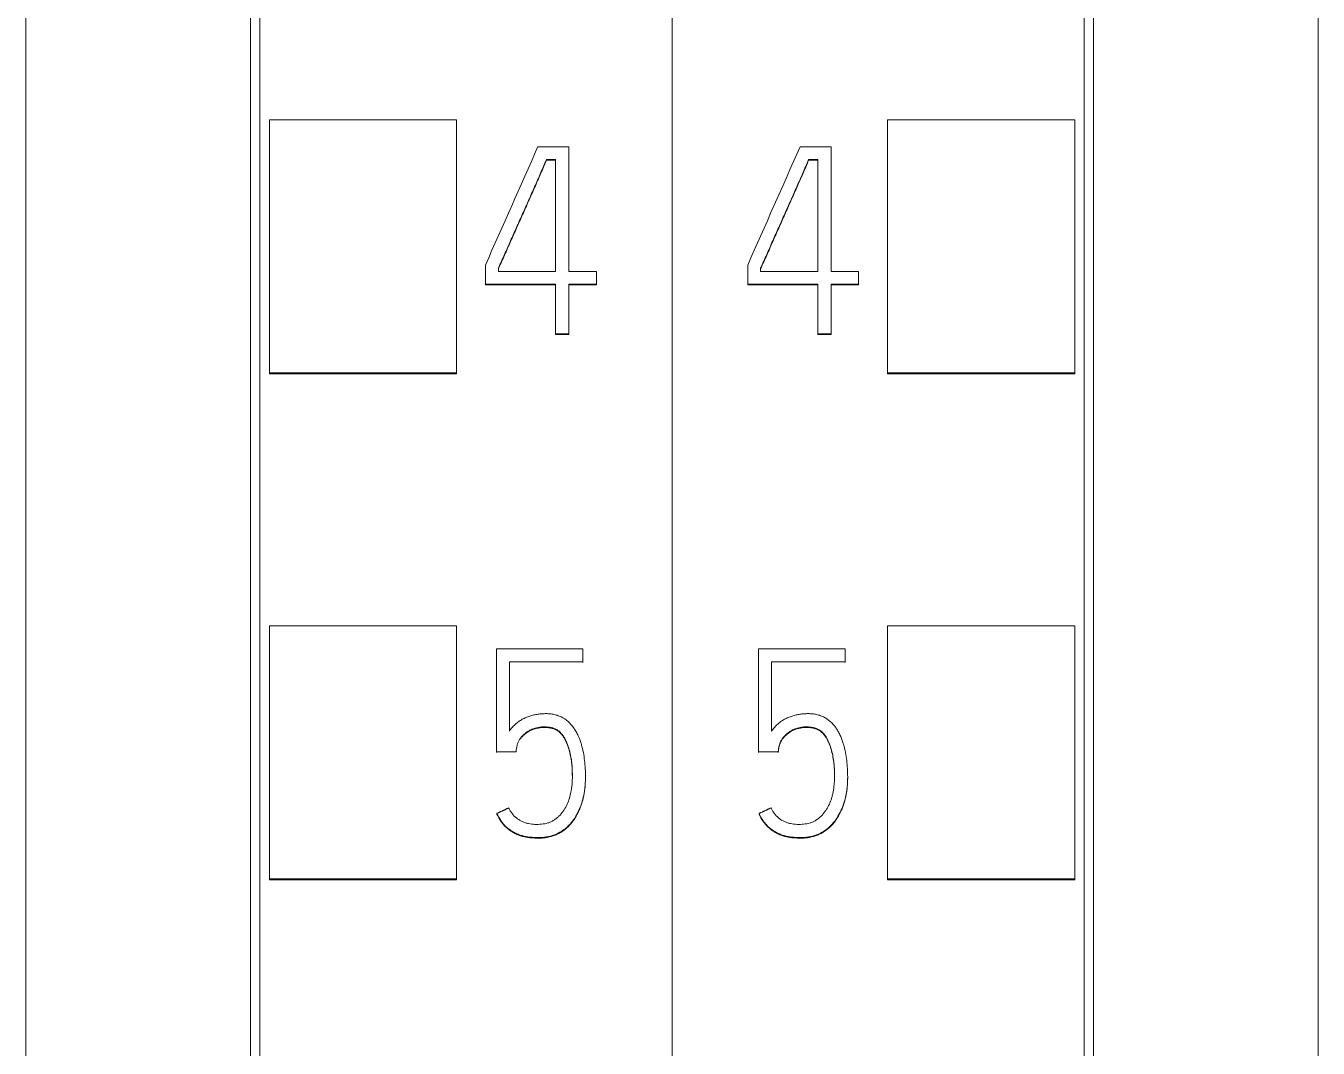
# Model space of a CAD drawing. Header units: millimetres. Extents: x 4137 to 6698, y 1400 to 3585.
# Drawn here: x 6140.15 to 6153.95, y 3271.34 to 3282.26 of the extents above; entities that cross this region are included whole.
import ezdxf

# ---------------------------------------------------------------- set-up
doc = ezdxf.new("R2010")
doc.units = ezdxf.units.MM
doc.layers.add('000-PI-Oprema', color=30, linetype='Continuous', lineweight=5)

msp = doc.modelspace()

# ---------------------------------------------------------------- linework, layer by layer
at = {"layer": '000-PI-Oprema', "color": 0, "linetype": 'ByBlock', "lineweight": 0}
for p, q in [((6147.048, 3360.472), (6147.048, 3247.054)), ((6147.048, 3360.472), (6147.048, 3247.054)), ((6142.648, 3249.376), (6142.648, 3358.191)), ((6151.448, 3358.191), (6151.448, 3249.376)), ((6142.748, 3278.552), (6142.748, 3281.254)), ((6142.748, 3281.254), (6144.748, 3281.254)), ((6144.748, 3278.552), (6144.748, 3281.254)), ((6149.348, 3278.552), (6149.348, 3281.254)), ((6151.348, 3281.254), (6149.348, 3281.254)), ((6151.348, 3278.552), (6151.348, 3281.254)), ((6145.616, 3280.966), (6145.946, 3280.966)), ((6145.946, 3280.966), (6145.946, 3279.635)), ((6148.416, 3280.966), (6148.746, 3280.966)), ((6148.746, 3280.966), (6148.746, 3279.635)), ((6145.707, 3280.828), (6145.707, 3280.821)), ((6145.804, 3280.828), (6145.707, 3280.828)), ((6145.707, 3280.821), (6145.804, 3280.821)), ((6145.804, 3279.635), (6145.804, 3280.828)), ((6148.507, 3280.828), (6148.507, 3280.821)), ((6148.604, 3280.828), (6148.507, 3280.828)), ((6148.507, 3280.821), (6148.604, 3280.821)), ((6148.604, 3279.635), (6148.604, 3280.828)), ((6145.056, 3279.497), (6145.056, 3279.702)), ((6145.194, 3279.671), (6145.194, 3279.635)), ((6145.194, 3279.635), (6145.804, 3279.635)), ((6145.946, 3279.635), (6146.24, 3279.635)), ((6146.24, 3279.635), (6146.24, 3279.497)), ((6147.856, 3279.497), (6147.856, 3279.702)), ((6147.994, 3279.671), (6147.994, 3279.635)), ((6147.994, 3279.635), (6148.604, 3279.635)), ((6148.746, 3279.635), (6149.04, 3279.635)), ((6149.04, 3279.635), (6149.04, 3279.497)), ((6145.056, 3279.497), (6145.056, 3279.491)), ((6145.804, 3279.497), (6145.056, 3279.497)), ((6145.056, 3279.491), (6145.804, 3279.491)), ((6145.804, 3278.967), (6145.804, 3279.497)), ((6145.946, 3279.497), (6145.946, 3278.967)), ((6146.24, 3279.497), (6145.946, 3279.497)), ((6145.946, 3279.491), (6146.24, 3279.491)), ((6146.24, 3279.497), (6146.24, 3279.491)), ((6147.856, 3279.497), (6147.856, 3279.491)), ((6148.604, 3279.497), (6147.856, 3279.497)), ((6147.856, 3279.491), (6148.604, 3279.491)), ((6148.604, 3278.967), (6148.604, 3279.497)), ((6148.746, 3279.497), (6148.746, 3278.967)), ((6149.04, 3279.497), (6148.746, 3279.497)), ((6148.746, 3279.491), (6149.04, 3279.491)), ((6149.04, 3279.497), (6149.04, 3279.491)), ((6145.946, 3278.967), (6145.804, 3278.967)), ((6145.804, 3278.967), (6145.804, 3278.961)), ((6145.804, 3278.961), (6145.946, 3278.961)), ((6145.946, 3278.967), (6145.946, 3278.961)), ((6148.604, 3278.967), (6148.604, 3278.961)), ((6148.746, 3278.967), (6148.604, 3278.967)), ((6148.604, 3278.961), (6148.746, 3278.961)), ((6148.746, 3278.967), (6148.746, 3278.961)), ((6142.748, 3278.541), (6142.748, 3278.552)), ((6142.748, 3278.552), (6144.748, 3278.552)), ((6142.748, 3278.541), (6144.748, 3278.541)), ((6144.748, 3278.541), (6144.748, 3278.552)), ((6149.348, 3278.541), (6149.348, 3278.552)), ((6151.348, 3278.552), (6149.348, 3278.552)), ((6151.348, 3278.541), (6149.348, 3278.541)), ((6151.348, 3278.541), (6151.348, 3278.552)), ((6142.748, 3273.151), (6142.748, 3275.852)), ((6142.748, 3275.852), (6144.748, 3275.852)), ((6144.748, 3273.151), (6144.748, 3275.852)), ((6149.348, 3273.151), (6149.348, 3275.852)), ((6151.348, 3275.852), (6149.348, 3275.852)), ((6151.348, 3273.151), (6151.348, 3275.852)), ((6145.172, 3275.604), (6145.172, 3274.506)), ((6146.096, 3275.604), (6145.172, 3275.604)), ((6146.096, 3275.465), (6146.096, 3275.604)), ((6147.972, 3275.604), (6147.972, 3274.506)), ((6148.896, 3275.604), (6147.972, 3275.604)), ((6148.896, 3275.465), (6148.896, 3275.604)), ((6145.311, 3274.728), (6145.311, 3275.465)), ((6145.311, 3275.465), (6146.096, 3275.465)), ((6146.096, 3275.465), (6146.096, 3275.459)), ((6148.111, 3274.728), (6148.111, 3275.465)), ((6148.111, 3275.465), (6148.896, 3275.465)), ((6148.896, 3275.465), (6148.896, 3275.459)), ((6145.172, 3274.506), (6145.172, 3274.499)), ((6145.172, 3274.506), (6145.383, 3274.506)), ((6147.972, 3274.506), (6147.972, 3274.499)), ((6147.972, 3274.506), (6148.183, 3274.506)), ((6148.183, 3274.506), (6148.183, 3274.499)), ((6146.124, 3274.24), (6146.124, 3274.247)), ((6148.924, 3274.24), (6148.924, 3274.247)), ((6145.178, 3273.848), (6145.178, 3273.842)), ((6147.978, 3273.848), (6147.978, 3273.842)), ((6142.748, 3273.141), (6142.748, 3273.151)), ((6142.748, 3273.151), (6144.748, 3273.151)), ((6142.748, 3273.141), (6144.748, 3273.141)), ((6144.748, 3273.141), (6144.748, 3273.151)), ((6149.348, 3273.141), (6149.348, 3273.151)), ((6151.348, 3273.151), (6149.348, 3273.151)), ((6151.348, 3273.141), (6149.348, 3273.141)), ((6151.348, 3273.141), (6151.348, 3273.151))]:
    msp.add_line(p, q, dxfattribs=at)
msp.add_ellipse((6155.446, 3240.075), major_axis=(446.41, 1009.074), ratio=0.023151, start_param=1.540505, end_param=1.541759, dxfattribs=at)
at = {"layer": '000-PI-Oprema', "color": 18, "linetype": 'ByBlock', "lineweight": 0, "true_color": 0x000000}
msp.add_ellipse((6158.113, 3240.6), major_axis=(443.484, 1002.434), ratio=0.022999, start_param=1.540694, end_param=1.541956, dxfattribs=at)
at = {"layer": '000-PI-Oprema', "color": 0, "linetype": 'ByBlock', "lineweight": 0}
for points, knots in [([(6142.548, 3249.091), (6142.548, 3252.431), (6142.548, 3260.396), (6142.548, 3273.036), (6142.548, 3288.522), (6142.548, 3302.817), (6142.548, 3317.027), (6142.548, 3331.593), (6142.548, 3345.763), (6142.548, 3355.333), (6142.548, 3358.377)], [0, 0, 0, 0, 0.091483, 0.21812, 0.346206, 0.515858, 0.610111, 0.736264, 0.916066, 1, 1, 1, 1]), ([(6151.548, 3358.377), (6151.548, 3355.333), (6151.548, 3345.763), (6151.548, 3331.593), (6151.548, 3317.027), (6151.548, 3302.817), (6151.548, 3288.522), (6151.548, 3273.036), (6151.548, 3260.396), (6151.548, 3252.431), (6151.548, 3249.091)], [0, 0, 0, 0, 0.083934, 0.263736, 0.389889, 0.484142, 0.653794, 0.78188, 0.908517, 1, 1, 1, 1]), ([(6140.148, 3355.311), (6140.148, 3353.288), (6140.148, 3344.739), (6140.148, 3331.593), (6140.148, 3317.027), (6140.148, 3302.817), (6140.148, 3288.522), (6140.148, 3273.036), (6140.148, 3260.278), (6140.148, 3251.396), (6140.148, 3247.139), (6140.148, 3246.341)], [0, 0, 0, 0, 0.055935, 0.236292, 0.362833, 0.457376, 0.627551, 0.756032, 0.883059, 0.978086, 1, 1, 1, 1]), ([(6153.948, 3355.311), (6153.948, 3353.288), (6153.948, 3344.739), (6153.948, 3331.593), (6153.948, 3317.027), (6153.948, 3302.817), (6153.948, 3288.522), (6153.948, 3273.036), (6153.948, 3260.278), (6153.948, 3251.396), (6153.948, 3247.139), (6153.948, 3246.341)], [0, 0, 0, 0, 0.055935, 0.236292, 0.362833, 0.457376, 0.627551, 0.756032, 0.883059, 0.978086, 1, 1, 1, 1]), ([(6145.707, 3280.828), (6145.697, 3280.803), (6145.686, 3280.779), (6145.665, 3280.731), (6145.655, 3280.707), (6145.623, 3280.634), (6145.602, 3280.586), (6145.559, 3280.49), (6145.538, 3280.441), (6145.495, 3280.345), (6145.474, 3280.297), (6145.431, 3280.201), (6145.409, 3280.153), (6145.366, 3280.056), (6145.345, 3280.008), (6145.302, 3279.912), (6145.281, 3279.864), (6145.249, 3279.791), (6145.238, 3279.767), (6145.221, 3279.731), (6145.216, 3279.719), (6145.205, 3279.695), (6145.2, 3279.683), (6145.194, 3279.671)], [0, 0, 0, 0, 0.0625, 0.0625, 0.125, 0.125, 0.25, 0.25, 0.375, 0.375, 0.5, 0.5, 0.625, 0.625, 0.75, 0.75, 0.875, 0.875, 0.9375, 0.9375, 0.96875, 0.96875, 1, 1, 1, 1]), ([(6145.194, 3279.665), (6145.2, 3279.677), (6145.205, 3279.689), (6145.216, 3279.713), (6145.221, 3279.725), (6145.238, 3279.761), (6145.249, 3279.785), (6145.281, 3279.857), (6145.302, 3279.906), (6145.345, 3280.002), (6145.366, 3280.05), (6145.409, 3280.146), (6145.431, 3280.194), (6145.474, 3280.291), (6145.495, 3280.339), (6145.538, 3280.435), (6145.559, 3280.484), (6145.602, 3280.58), (6145.623, 3280.628), (6145.655, 3280.701), (6145.665, 3280.725), (6145.686, 3280.773), (6145.697, 3280.797), (6145.707, 3280.821)], [0, 0, 0, 0, 0.03125, 0.03125, 0.0625, 0.0625, 0.125, 0.125, 0.25, 0.25, 0.375, 0.375, 0.5, 0.5, 0.625, 0.625, 0.75, 0.75, 0.875, 0.875, 0.9375, 0.9375, 1, 1, 1, 1]), ([(6148.507, 3280.828), (6148.497, 3280.803), (6148.486, 3280.779), (6148.465, 3280.731), (6148.455, 3280.707), (6148.423, 3280.634), (6148.402, 3280.586), (6148.359, 3280.49), (6148.338, 3280.441), (6148.295, 3280.345), (6148.274, 3280.297), (6148.231, 3280.201), (6148.209, 3280.153), (6148.166, 3280.056), (6148.145, 3280.008), (6148.102, 3279.912), (6148.081, 3279.864), (6148.049, 3279.791), (6148.038, 3279.767), (6148.021, 3279.731), (6148.016, 3279.719), (6148.005, 3279.695), (6148, 3279.683), (6147.994, 3279.671)], [0, 0, 0, 0, 0.0625, 0.0625, 0.125, 0.125, 0.25, 0.25, 0.375, 0.375, 0.5, 0.5, 0.625, 0.625, 0.75, 0.75, 0.875, 0.875, 0.9375, 0.9375, 0.96875, 0.96875, 1, 1, 1, 1]), ([(6147.994, 3279.665), (6148, 3279.677), (6148.005, 3279.689), (6148.016, 3279.713), (6148.021, 3279.725), (6148.038, 3279.761), (6148.049, 3279.785), (6148.081, 3279.857), (6148.102, 3279.906), (6148.145, 3280.002), (6148.166, 3280.05), (6148.209, 3280.146), (6148.231, 3280.194), (6148.274, 3280.291), (6148.295, 3280.339), (6148.338, 3280.435), (6148.359, 3280.484), (6148.402, 3280.58), (6148.423, 3280.628), (6148.455, 3280.701), (6148.465, 3280.725), (6148.486, 3280.773), (6148.497, 3280.797), (6148.507, 3280.821)], [0, 0, 0, 0, 0.03125, 0.03125, 0.0625, 0.0625, 0.125, 0.125, 0.25, 0.25, 0.375, 0.375, 0.5, 0.5, 0.625, 0.625, 0.75, 0.75, 0.875, 0.875, 0.9375, 0.9375, 1, 1, 1, 1]), ([(6145.178, 3273.848), (6145.19, 3273.822), (6145.203, 3273.796), (6145.228, 3273.76), (6145.236, 3273.749), (6145.255, 3273.727), (6145.265, 3273.716), (6145.287, 3273.696), (6145.298, 3273.687), (6145.321, 3273.67), (6145.333, 3273.662), (6145.358, 3273.647), (6145.371, 3273.64), (6145.397, 3273.628), (6145.411, 3273.622), (6145.439, 3273.613), (6145.453, 3273.609), (6145.481, 3273.602), (6145.495, 3273.599), (6145.524, 3273.595), (6145.539, 3273.594), (6145.561, 3273.593), (6145.568, 3273.592), (6145.583, 3273.592), (6145.59, 3273.591), (6145.612, 3273.59), (6145.627, 3273.59), (6145.656, 3273.591), (6145.67, 3273.592), (6145.7, 3273.595), (6145.714, 3273.598), (6145.743, 3273.604), (6145.757, 3273.608), (6145.799, 3273.621), (6145.826, 3273.633), (6145.864, 3273.655), (6145.877, 3273.663), (6145.901, 3273.68), (6145.912, 3273.689), (6145.934, 3273.709), (6145.945, 3273.719), (6145.965, 3273.741), (6145.974, 3273.752), (6146.001, 3273.787), (6146.017, 3273.811), (6146.038, 3273.85), (6146.045, 3273.863), (6146.057, 3273.889), (6146.063, 3273.903), (6146.079, 3273.944), (6146.088, 3273.972), (6146.103, 3274.028), (6146.109, 3274.057), (6146.115, 3274.1), (6146.117, 3274.114), (6146.12, 3274.144), (6146.121, 3274.158), (6146.123, 3274.202), (6146.124, 3274.232), (6146.123, 3274.29), (6146.121, 3274.348), (6146.115, 3274.406), (6146.108, 3274.464), (6146.103, 3274.493), (6146.093, 3274.536), (6146.09, 3274.55), (6146.082, 3274.579), (6146.078, 3274.593), (6146.064, 3274.635), (6146.054, 3274.662), (6146.034, 3274.702), (6146.027, 3274.715), (6146.012, 3274.74), (6146.004, 3274.753), (6145.979, 3274.788), (6145.96, 3274.81), (6145.915, 3274.849), (6145.89, 3274.866), (6145.851, 3274.885), (6145.837, 3274.891), (6145.809, 3274.9), (6145.794, 3274.904), (6145.766, 3274.909), (6145.751, 3274.911), (6145.721, 3274.913), (6145.707, 3274.914), (6145.677, 3274.913), (6145.663, 3274.912), (6145.633, 3274.91), (6145.619, 3274.908), (6145.59, 3274.904), (6145.576, 3274.901), (6145.547, 3274.894), (6145.533, 3274.889), (6145.505, 3274.88), (6145.491, 3274.874), (6145.465, 3274.862), (6145.452, 3274.855), (6145.426, 3274.84), (6145.414, 3274.831), (6145.39, 3274.813), (6145.379, 3274.804), (6145.358, 3274.784), (6145.348, 3274.773), (6145.328, 3274.751), (6145.319, 3274.74), (6145.311, 3274.728)], [0, 0, 0, 0, 0.03125, 0.03125, 0.046875, 0.046875, 0.0625, 0.0625, 0.078125, 0.078125, 0.09375, 0.09375, 0.109375, 0.109375, 0.125, 0.125, 0.140625, 0.140625, 0.15625, 0.15625, 0.171875, 0.171875, 0.179687, 0.179687, 0.1875, 0.1875, 0.203125, 0.203125, 0.21875, 0.21875, 0.234375, 0.234375, 0.25, 0.25, 0.28125, 0.28125, 0.296875, 0.296875, 0.3125, 0.3125, 0.328125, 0.328125, 0.34375, 0.34375, 0.375, 0.375, 0.390625, 0.390625, 0.40625, 0.40625, 0.4375, 0.4375, 0.46875, 0.46875, 0.484375, 0.484375, 0.5, 0.5, 0.53125, 0.53125, 0.5625, 0.59375, 0.59375, 0.625, 0.625, 0.640625, 0.640625, 0.65625, 0.65625, 0.6875, 0.6875, 0.703125, 0.703125, 0.71875, 0.71875, 0.75, 0.75, 0.78125, 0.78125, 0.796875, 0.796875, 0.8125, 0.8125, 0.828125, 0.828125, 0.84375, 0.84375, 0.859375, 0.859375, 0.875, 0.875, 0.890625, 0.890625, 0.90625, 0.90625, 0.921875, 0.921875, 0.9375, 0.9375, 0.953125, 0.953125, 0.96875, 0.96875, 0.984375, 0.984375, 1, 1, 1, 1]), ([(6147.978, 3273.848), (6147.99, 3273.822), (6148.003, 3273.796), (6148.028, 3273.76), (6148.036, 3273.749), (6148.055, 3273.727), (6148.065, 3273.716), (6148.087, 3273.696), (6148.098, 3273.687), (6148.121, 3273.67), (6148.133, 3273.662), (6148.158, 3273.647), (6148.171, 3273.64), (6148.197, 3273.628), (6148.211, 3273.622), (6148.239, 3273.613), (6148.253, 3273.609), (6148.281, 3273.602), (6148.295, 3273.599), (6148.324, 3273.595), (6148.339, 3273.594), (6148.361, 3273.593), (6148.368, 3273.592), (6148.383, 3273.592), (6148.39, 3273.591), (6148.412, 3273.59), (6148.427, 3273.59), (6148.456, 3273.591), (6148.47, 3273.592), (6148.5, 3273.595), (6148.514, 3273.598), (6148.543, 3273.604), (6148.557, 3273.608), (6148.599, 3273.621), (6148.626, 3273.633), (6148.664, 3273.655), (6148.677, 3273.663), (6148.701, 3273.68), (6148.712, 3273.689), (6148.734, 3273.709), (6148.745, 3273.719), (6148.765, 3273.741), (6148.774, 3273.752), (6148.801, 3273.787), (6148.817, 3273.811), (6148.838, 3273.85), (6148.845, 3273.863), (6148.857, 3273.889), (6148.863, 3273.903), (6148.879, 3273.944), (6148.888, 3273.972), (6148.903, 3274.028), (6148.909, 3274.057), (6148.915, 3274.1), (6148.917, 3274.114), (6148.92, 3274.144), (6148.921, 3274.158), (6148.923, 3274.202), (6148.924, 3274.232), (6148.923, 3274.29), (6148.921, 3274.348), (6148.915, 3274.406), (6148.908, 3274.464), (6148.903, 3274.493), (6148.893, 3274.536), (6148.89, 3274.55), (6148.882, 3274.579), (6148.878, 3274.593), (6148.864, 3274.635), (6148.854, 3274.662), (6148.834, 3274.702), (6148.827, 3274.715), (6148.812, 3274.74), (6148.804, 3274.753), (6148.779, 3274.788), (6148.76, 3274.81), (6148.715, 3274.849), (6148.69, 3274.866), (6148.651, 3274.885), (6148.637, 3274.891), (6148.609, 3274.9), (6148.594, 3274.904), (6148.566, 3274.909), (6148.551, 3274.911), (6148.521, 3274.913), (6148.507, 3274.914), (6148.477, 3274.913), (6148.463, 3274.912), (6148.433, 3274.91), (6148.419, 3274.908), (6148.39, 3274.904), (6148.376, 3274.901), (6148.347, 3274.894), (6148.333, 3274.889), (6148.305, 3274.88), (6148.291, 3274.874), (6148.265, 3274.862), (6148.252, 3274.855), (6148.226, 3274.84), (6148.214, 3274.831), (6148.19, 3274.813), (6148.179, 3274.804), (6148.158, 3274.784), (6148.148, 3274.773), (6148.128, 3274.751), (6148.119, 3274.74), (6148.111, 3274.728)], [0, 0, 0, 0, 0.03125, 0.03125, 0.046875, 0.046875, 0.0625, 0.0625, 0.078125, 0.078125, 0.09375, 0.09375, 0.109375, 0.109375, 0.125, 0.125, 0.140625, 0.140625, 0.15625, 0.15625, 0.171875, 0.171875, 0.179688, 0.179688, 0.1875, 0.1875, 0.203125, 0.203125, 0.21875, 0.21875, 0.234375, 0.234375, 0.25, 0.25, 0.28125, 0.28125, 0.296875, 0.296875, 0.3125, 0.3125, 0.328125, 0.328125, 0.34375, 0.34375, 0.375, 0.375, 0.390625, 0.390625, 0.40625, 0.40625, 0.4375, 0.4375, 0.46875, 0.46875, 0.484375, 0.484375, 0.5, 0.5, 0.53125, 0.53125, 0.5625, 0.59375, 0.59375, 0.625, 0.625, 0.640625, 0.640625, 0.65625, 0.65625, 0.6875, 0.6875, 0.703125, 0.703125, 0.71875, 0.71875, 0.75, 0.75, 0.78125, 0.78125, 0.796875, 0.796875, 0.8125, 0.8125, 0.828125, 0.828125, 0.84375, 0.84375, 0.859375, 0.859375, 0.875, 0.875, 0.890625, 0.890625, 0.90625, 0.90625, 0.921875, 0.921875, 0.9375, 0.9375, 0.953125, 0.953125, 0.96875, 0.96875, 0.984375, 0.984375, 1, 1, 1, 1]), ([(6145.383, 3274.506), (6145.384, 3274.529), (6145.387, 3274.552), (6145.396, 3274.586), (6145.4, 3274.597), (6145.409, 3274.618), (6145.414, 3274.628), (6145.426, 3274.648), (6145.433, 3274.657), (6145.445, 3274.67), (6145.448, 3274.675), (6145.457, 3274.683), (6145.461, 3274.687), (6145.482, 3274.706), (6145.501, 3274.72), (6145.531, 3274.737), (6145.542, 3274.742), (6145.563, 3274.751), (6145.574, 3274.755), (6145.607, 3274.765), (6145.63, 3274.769), (6145.665, 3274.772), (6145.676, 3274.772), (6145.7, 3274.772), (6145.711, 3274.771), (6145.746, 3274.768), (6145.769, 3274.763), (6145.796, 3274.753), (6145.801, 3274.751), (6145.812, 3274.745), (6145.817, 3274.743), (6145.831, 3274.734), (6145.841, 3274.727), (6145.853, 3274.715), (6145.858, 3274.711), (6145.865, 3274.702), (6145.877, 3274.689), (6145.887, 3274.675), (6145.899, 3274.655), (6145.905, 3274.645), (6145.915, 3274.625), (6145.92, 3274.614), (6145.933, 3274.582), (6145.941, 3274.56), (6145.954, 3274.516), (6145.959, 3274.494), (6145.966, 3274.46), (6145.968, 3274.449), (6145.972, 3274.426), (6145.977, 3274.392), (6145.98, 3274.358), (6145.982, 3274.312), (6145.983, 3274.29), (6145.984, 3274.221), (6145.983, 3274.176), (6145.976, 3274.119), (6145.974, 3274.107), (6145.97, 3274.085), (6145.968, 3274.073), (6145.96, 3274.039), (6145.954, 3274.017), (6145.939, 3273.973), (6145.931, 3273.952), (6145.91, 3273.91), (6145.898, 3273.89), (6145.872, 3273.853), (6145.857, 3273.835), (6145.832, 3273.811), (6145.823, 3273.803), (6145.805, 3273.789), (6145.796, 3273.782), (6145.776, 3273.77), (6145.766, 3273.764), (6145.744, 3273.754), (6145.734, 3273.75), (6145.7, 3273.74), (6145.677, 3273.736), (6145.643, 3273.733), (6145.631, 3273.732), (6145.608, 3273.731), (6145.596, 3273.731), (6145.562, 3273.733), (6145.539, 3273.735), (6145.505, 3273.742), (6145.494, 3273.745), (6145.471, 3273.752), (6145.46, 3273.756), (6145.439, 3273.766), (6145.429, 3273.771), (6145.409, 3273.783), (6145.399, 3273.79), (6145.372, 3273.811), (6145.355, 3273.828), (6145.334, 3273.855), (6145.327, 3273.865), (6145.315, 3273.885), (6145.31, 3273.896), (6145.305, 3273.907)], [0, 0, 0, 0, 0.03125, 0.03125, 0.046875, 0.046875, 0.0625, 0.0625, 0.078125, 0.078125, 0.085937, 0.085937, 0.09375, 0.09375, 0.125, 0.125, 0.140625, 0.140625, 0.15625, 0.15625, 0.1875, 0.1875, 0.203125, 0.203125, 0.21875, 0.21875, 0.25, 0.25, 0.257812, 0.257812, 0.265625, 0.265625, 0.28125, 0.28125, 0.289062, 0.289062, 0.296875, 0.3125, 0.3125, 0.328125, 0.328125, 0.34375, 0.34375, 0.375, 0.375, 0.40625, 0.40625, 0.421875, 0.421875, 0.4375, 0.46875, 0.46875, 0.5, 0.5, 0.5625, 0.5625, 0.578125, 0.578125, 0.59375, 0.59375, 0.625, 0.625, 0.65625, 0.65625, 0.6875, 0.6875, 0.71875, 0.71875, 0.734375, 0.734375, 0.75, 0.75, 0.765625, 0.765625, 0.78125, 0.78125, 0.8125, 0.8125, 0.828125, 0.828125, 0.84375, 0.84375, 0.875, 0.875, 0.890625, 0.890625, 0.90625, 0.90625, 0.921875, 0.921875, 0.9375, 0.9375, 0.96875, 0.96875, 0.984375, 0.984375, 1, 1, 1, 1]), ([(6145.984, 3274.242), (6145.984, 3274.247), (6145.984, 3274.252), (6145.984, 3274.28), (6145.983, 3274.302), (6145.98, 3274.348), (6145.978, 3274.37), (6145.97, 3274.438), (6145.961, 3274.483), (6145.942, 3274.55), (6145.934, 3274.572), (6145.917, 3274.615), (6145.907, 3274.635), (6145.889, 3274.665), (6145.883, 3274.675), (6145.868, 3274.693), (6145.86, 3274.702), (6145.843, 3274.718), (6145.834, 3274.725), (6145.82, 3274.735), (6145.814, 3274.738), (6145.804, 3274.743), (6145.799, 3274.746), (6145.783, 3274.752), (6145.771, 3274.755), (6145.749, 3274.761), (6145.737, 3274.763), (6145.714, 3274.765), (6145.702, 3274.766), (6145.679, 3274.766), (6145.667, 3274.766), (6145.644, 3274.764), (6145.632, 3274.762), (6145.61, 3274.758), (6145.576, 3274.751), (6145.543, 3274.737), (6145.513, 3274.72), (6145.503, 3274.714), (6145.484, 3274.701), (6145.475, 3274.693), (6145.458, 3274.678), (6145.449, 3274.67), (6145.438, 3274.657), (6145.435, 3274.652), (6145.431, 3274.648)], [0, 0, 0, 0, 0.015803, 0.015803, 0.087472, 0.087472, 0.159141, 0.159141, 0.30248, 0.30248, 0.374149, 0.374149, 0.445818, 0.445818, 0.481653, 0.481653, 0.517487, 0.517487, 0.553322, 0.553322, 0.571239, 0.571239, 0.589156, 0.589156, 0.624991, 0.624991, 0.660826, 0.660826, 0.69666, 0.69666, 0.732495, 0.732495, 0.768329, 0.768329, 0.804164, 0.875833, 0.875833, 0.911668, 0.911668, 0.947502, 0.947502, 0.983337, 0.983337, 1, 1, 1, 1]), ([(6148.183, 3274.506), (6148.184, 3274.529), (6148.187, 3274.552), (6148.196, 3274.585), (6148.199, 3274.596), (6148.209, 3274.618), (6148.214, 3274.628), (6148.226, 3274.647), (6148.233, 3274.657), (6148.248, 3274.674), (6148.256, 3274.683), (6148.273, 3274.698), (6148.282, 3274.705), (6148.301, 3274.719), (6148.311, 3274.725), (6148.331, 3274.737), (6148.341, 3274.742), (6148.362, 3274.751), (6148.373, 3274.755), (6148.407, 3274.765), (6148.429, 3274.769), (6148.464, 3274.772), (6148.475, 3274.772), (6148.498, 3274.772), (6148.51, 3274.771), (6148.533, 3274.769), (6148.544, 3274.768), (6148.561, 3274.764), (6148.567, 3274.763), (6148.578, 3274.759), (6148.584, 3274.758), (6148.6, 3274.751), (6148.61, 3274.747), (6148.63, 3274.735), (6148.639, 3274.727), (6148.657, 3274.712), (6148.665, 3274.703), (6148.679, 3274.685), (6148.686, 3274.676), (6148.705, 3274.647), (6148.715, 3274.626), (6148.733, 3274.583), (6148.74, 3274.561), (6148.76, 3274.495), (6148.769, 3274.45), (6148.778, 3274.382), (6148.78, 3274.359), (6148.782, 3274.313), (6148.783, 3274.29), (6148.784, 3274.221), (6148.783, 3274.175), (6148.774, 3274.107), (6148.77, 3274.084), (6148.763, 3274.051), (6148.76, 3274.04), (6148.754, 3274.017), (6148.751, 3274.006), (6148.739, 3273.973), (6148.731, 3273.952), (6148.715, 3273.921), (6148.71, 3273.91), (6148.698, 3273.89), (6148.691, 3273.881), (6148.671, 3273.852), (6148.656, 3273.835), (6148.632, 3273.811), (6148.623, 3273.803), (6148.605, 3273.789), (6148.595, 3273.782), (6148.575, 3273.769), (6148.565, 3273.764), (6148.544, 3273.754), (6148.533, 3273.75), (6148.5, 3273.74), (6148.477, 3273.736), (6148.442, 3273.733), (6148.431, 3273.732), (6148.407, 3273.731), (6148.396, 3273.731), (6148.361, 3273.733), (6148.338, 3273.735), (6148.304, 3273.742), (6148.293, 3273.745), (6148.271, 3273.752), (6148.26, 3273.756), (6148.228, 3273.771), (6148.208, 3273.783), (6148.181, 3273.804), (6148.172, 3273.812), (6148.155, 3273.829), (6148.14, 3273.846), (6148.127, 3273.865), (6148.115, 3273.885), (6148.11, 3273.896), (6148.105, 3273.907)], [0, 0, 0, 0, 0.03125, 0.03125, 0.046875, 0.046875, 0.0625, 0.0625, 0.078125, 0.078125, 0.09375, 0.09375, 0.109375, 0.109375, 0.125, 0.125, 0.140625, 0.140625, 0.15625, 0.15625, 0.1875, 0.1875, 0.203125, 0.203125, 0.21875, 0.21875, 0.234375, 0.234375, 0.242187, 0.242187, 0.25, 0.25, 0.265625, 0.265625, 0.28125, 0.28125, 0.296875, 0.296875, 0.3125, 0.3125, 0.34375, 0.34375, 0.375, 0.375, 0.4375, 0.4375, 0.46875, 0.46875, 0.5, 0.5, 0.5625, 0.5625, 0.59375, 0.59375, 0.609375, 0.609375, 0.625, 0.625, 0.65625, 0.65625, 0.671875, 0.671875, 0.6875, 0.6875, 0.71875, 0.71875, 0.734375, 0.734375, 0.75, 0.75, 0.765625, 0.765625, 0.78125, 0.78125, 0.8125, 0.8125, 0.828125, 0.828125, 0.84375, 0.84375, 0.875, 0.875, 0.890625, 0.890625, 0.90625, 0.90625, 0.9375, 0.9375, 0.953125, 0.953125, 0.96875, 0.984375, 0.984375, 1, 1, 1, 1]), ([(6148.784, 3274.242), (6148.784, 3274.248), (6148.784, 3274.254), (6148.783, 3274.283), (6148.783, 3274.306), (6148.78, 3274.351), (6148.778, 3274.374), (6148.772, 3274.42), (6148.768, 3274.442), (6148.759, 3274.488), (6148.754, 3274.51), (6148.744, 3274.544), (6148.74, 3274.555), (6148.733, 3274.576), (6148.728, 3274.587), (6148.715, 3274.619), (6148.705, 3274.64), (6148.686, 3274.669), (6148.68, 3274.679), (6148.665, 3274.697), (6148.657, 3274.705), (6148.64, 3274.721), (6148.631, 3274.728), (6148.611, 3274.74), (6148.6, 3274.745), (6148.579, 3274.753), (6148.568, 3274.756), (6148.545, 3274.761), (6148.533, 3274.763), (6148.51, 3274.765), (6148.499, 3274.766), (6148.476, 3274.766), (6148.464, 3274.766), (6148.441, 3274.764), (6148.43, 3274.762), (6148.407, 3274.758), (6148.385, 3274.753), (6148.363, 3274.745), (6148.342, 3274.736), (6148.331, 3274.731), (6148.301, 3274.714), (6148.282, 3274.7), (6148.257, 3274.677), (6148.248, 3274.669), (6148.233, 3274.651), (6148.227, 3274.642), (6148.214, 3274.622), (6148.209, 3274.612), (6148.2, 3274.59), (6148.196, 3274.579), (6148.19, 3274.557), (6148.187, 3274.546), (6148.184, 3274.523), (6148.183, 3274.511), (6148.183, 3274.499)], [0, 0, 0, 0, 0.015899, 0.015899, 0.077406, 0.077406, 0.138912, 0.138912, 0.200418, 0.200418, 0.261925, 0.261925, 0.292678, 0.292678, 0.323431, 0.323431, 0.384937, 0.384937, 0.41569, 0.41569, 0.446443, 0.446443, 0.477197, 0.477197, 0.50795, 0.50795, 0.538703, 0.538703, 0.569456, 0.569456, 0.600209, 0.600209, 0.630962, 0.630962, 0.661715, 0.661715, 0.692469, 0.723222, 0.723222, 0.753975, 0.753975, 0.815481, 0.815481, 0.846234, 0.846234, 0.876987, 0.876987, 0.907741, 0.907741, 0.938494, 0.938494, 0.969247, 0.969247, 1, 1, 1, 1]), ([(6146.124, 3274.24), (6146.124, 3274.219), (6146.123, 3274.197), (6146.121, 3274.147), (6146.118, 3274.118), (6146.112, 3274.075), (6146.11, 3274.06), (6146.104, 3274.032), (6146.101, 3274.017), (6146.09, 3273.974), (6146.082, 3273.946), (6146.061, 3273.892), (6146.049, 3273.865), (6146.021, 3273.813), (6146.006, 3273.788), (6145.98, 3273.753), (6145.97, 3273.741), (6145.951, 3273.719), (6145.941, 3273.709), (6145.908, 3273.679), (6145.884, 3273.661), (6145.847, 3273.639), (6145.834, 3273.632), (6145.807, 3273.619), (6145.793, 3273.614), (6145.751, 3273.599), (6145.723, 3273.593), (6145.679, 3273.587), (6145.664, 3273.585), (6145.635, 3273.584), (6145.62, 3273.584), (6145.591, 3273.585), (6145.576, 3273.586), (6145.547, 3273.587), (6145.532, 3273.588), (6145.503, 3273.592), (6145.489, 3273.594), (6145.46, 3273.601), (6145.445, 3273.605), (6145.417, 3273.614), (6145.404, 3273.619), (6145.377, 3273.631), (6145.364, 3273.638), (6145.338, 3273.653), (6145.325, 3273.661), (6145.301, 3273.678), (6145.29, 3273.687), (6145.268, 3273.707), (6145.258, 3273.717), (6145.238, 3273.74), (6145.229, 3273.752), (6145.204, 3273.789), (6145.19, 3273.815), (6145.178, 3273.842)], [0, 0, 0, 0, 0.044434, 0.044434, 0.104157, 0.104157, 0.134018, 0.134018, 0.16388, 0.16388, 0.223602, 0.223602, 0.283325, 0.283325, 0.343048, 0.343048, 0.37291, 0.37291, 0.402771, 0.402771, 0.462494, 0.462494, 0.492355, 0.492355, 0.522217, 0.522217, 0.58194, 0.58194, 0.611801, 0.611801, 0.641663, 0.641663, 0.671524, 0.671524, 0.701386, 0.701386, 0.731247, 0.731247, 0.761108, 0.761108, 0.79097, 0.79097, 0.820831, 0.820831, 0.850693, 0.850693, 0.880554, 0.880554, 0.910416, 0.910416, 0.940277, 0.940277, 1, 1, 1, 1]), ([(6148.924, 3274.24), (6148.924, 3274.219), (6148.923, 3274.197), (6148.921, 3274.147), (6148.918, 3274.118), (6148.912, 3274.075), (6148.91, 3274.06), (6148.904, 3274.032), (6148.901, 3274.017), (6148.89, 3273.974), (6148.882, 3273.946), (6148.861, 3273.892), (6148.849, 3273.865), (6148.821, 3273.813), (6148.806, 3273.788), (6148.78, 3273.753), (6148.77, 3273.741), (6148.751, 3273.719), (6148.741, 3273.709), (6148.708, 3273.679), (6148.684, 3273.661), (6148.647, 3273.639), (6148.634, 3273.632), (6148.607, 3273.619), (6148.593, 3273.614), (6148.551, 3273.599), (6148.523, 3273.593), (6148.479, 3273.587), (6148.464, 3273.585), (6148.435, 3273.584), (6148.42, 3273.584), (6148.391, 3273.585), (6148.376, 3273.586), (6148.347, 3273.587), (6148.332, 3273.588), (6148.303, 3273.592), (6148.289, 3273.594), (6148.26, 3273.601), (6148.245, 3273.605), (6148.217, 3273.614), (6148.204, 3273.619), (6148.177, 3273.631), (6148.164, 3273.638), (6148.138, 3273.653), (6148.125, 3273.661), (6148.101, 3273.678), (6148.09, 3273.687), (6148.068, 3273.707), (6148.058, 3273.717), (6148.038, 3273.74), (6148.029, 3273.752), (6148.004, 3273.789), (6147.99, 3273.815), (6147.978, 3273.842)], [0, 0, 0, 0, 0.044434, 0.044434, 0.104157, 0.104157, 0.134018, 0.134018, 0.16388, 0.16388, 0.223602, 0.223602, 0.283325, 0.283325, 0.343048, 0.343048, 0.37291, 0.37291, 0.402771, 0.402771, 0.462494, 0.462494, 0.492355, 0.492355, 0.522217, 0.522217, 0.58194, 0.58194, 0.611801, 0.611801, 0.641663, 0.641663, 0.671524, 0.671524, 0.701386, 0.701386, 0.731247, 0.731247, 0.761108, 0.761108, 0.79097, 0.79097, 0.820831, 0.820831, 0.850693, 0.850693, 0.880554, 0.880554, 0.910416, 0.910416, 0.940277, 0.940277, 1, 1, 1, 1])]:
    msp.add_open_spline(points, degree=3, knots=knots, dxfattribs=at)
for points, weights in [([(6145.305, 3273.907), (6145.241, 3273.877), (6145.178, 3273.848)], [0.499999869056, 0.500000130944, 0.499999869056]), ([(6148.105, 3273.907), (6148.041, 3273.877), (6147.978, 3273.848)], [0.500000107308, 0.499999892692, 0.500000107308])]:
    msp.add_rational_spline(points, weights, degree=2, dxfattribs=at)

doc.saveas('drawing.dxf')
